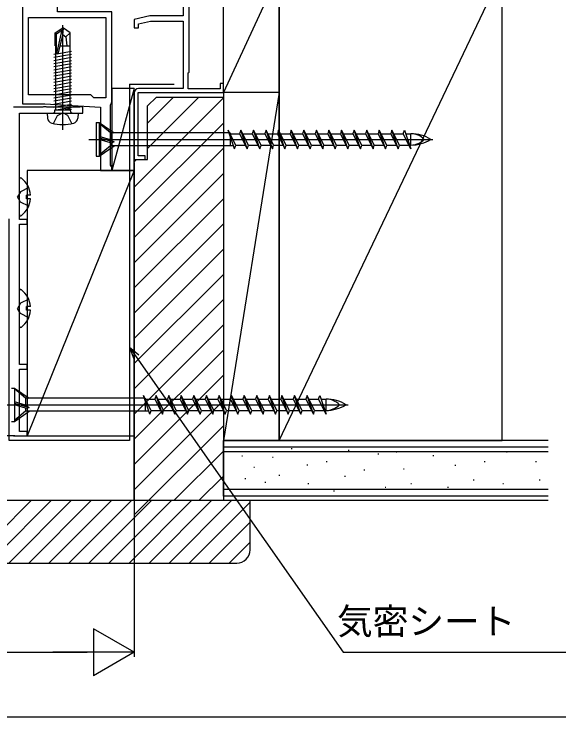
# Model space of a CAD drawing. Units: millimetres, scale not verified. Extents: x -525 to 525, y -783 to 778.
# Drawn here: x 249.6 to 371.7, y -782.8 to -625.2 of the extents above; entities that cross this region are included whole.
import ezdxf
from ezdxf.enums import TextEntityAlignment as Align

# ---------------------------------------------------------------- set-up
doc = ezdxf.new("R2010")
doc.units = ezdxf.units.MM
doc.header["$LTSCALE"] = 4
for name, color, linetype in [('0-2_YKK_11', 7, 'Continuous'), ('0-3_YKK_11E', 7, 'Continuous'), ('0-4_YKK_12', 2, 'Continuous'), ('0-5_YKK_13', 4, 'Continuous'), ('0-6_YKK_D', 6, 'Continuous'), ('0-7_YKK_ZWAK', 7, 'Continuous'), ('0-8_YSS_K', 3, 'Continuous'), ('0-9_YSS_KE', 3, 'Continuous')]:
    doc.layers.add(name, color=color, linetype=linetype)
doc.styles.add('ＭＳ ゴシック', font='')
doc.styles.get('ＭＳ ゴシック').set_extended_font_data('MS Gothic')

msp = doc.modelspace()

# ---------------------------------------------------------------- linework, layer by layer
at = {"layer": '0-2_YKK_11'}
for points in [[(251.5, -621.101), (251.5, -645.301), (256.5, -645.301), (269, -646.107), (269, -660.301), (271.5, -660.301), (271.5, -659.603), (271.35, -659.343), (271.2, -659.083), (271.2, -645.521), (271.35, -645.261), (271.5, -645.001), (271.5, -624.701), (259.3, -624.701), (259.3, -621.56), (259.18, -621.376), (259.18, -620.826), (259.3, -620.643), (259.3, -620.151), (257.7, -620.151), (257.7, -620.516)], [(249.5, -719.801), (252.5, -719.801), (252.5, -718.801), (250.8, -718.801), (250.8, -704.801), (252.5, -704.801), (252.5, -703.801), (250.8, -703.801), (250.8, -672.301), (252.5, -672.301), (252.5, -671.301), (250.8, -671.301), (250.8, -647.401), (265, -647.401), (265, -646.101), (264.425, -645.981), (264.242, -646.101), (256.958, -646.101), (256.775, -645.981), (256.225, -645.981), (256.042, -646.101), (249.5, -646.101)]]:
    msp.add_lwpolyline(points, dxfattribs=at)
msp.add_lwpolyline([(270.2, -626.001), (270.2, -644.001), (267.5, -644.001), (266.8, -643.301), (252.8, -643.301), (252.8, -626.001)], close=True, dxfattribs=at)
at = {"layer": '0-3_YKK_11E'}
for points in [[(281.101, -610.501), (287.501, -610.501), (287.501, -625.601), (280.001, -625.601), (276.501, -626.401), (276.501, -628.301), (277.501, -628.301), (277.501, -627.404), (280.136, -626.801), (287.501, -626.801), (287.501, -641.901), (277.501, -641.901)], [(276.501, -642.901), (276.501, -657.801), (279.001, -657.801), (279.001, -657.001), (277.401, -657.001), (277.401, -642.801), (296.501, -642.801), (296.501, -640.801), (295.801, -640.801), (295.801, -642.001), (288.601, -642.001), (288.601, -638.401), (288.801, -638.201), (288.801, -623.201)]]:
    msp.add_lwpolyline(points, dxfattribs=at)
msp.add_arc((277.501, -642.901), 1, 90.00001, 179.99999, dxfattribs=at)
at = {"layer": '0-4_YKK_12'}
msp.add_line((249.8, -719.801), (226.1, -719.801), dxfattribs=at)
at = {"layer": '0-5_YKK_13'}
for p, q in [((258.8, -629.447), (260.35, -628.401)), ((259.1, -629.606), (260.35, -628.763)), ((259.157, -634.011), (260.35, -628.763)), ((260.35, -628.763), (260.35, -628.401)), ((260.65, -628.401), (260.35, -628.401)), ((260.5, -651.155), (260.5, -627.688)), ((260.5, -629.908), (260.5, -628.401)), ((260.5, -629.908), (260.65, -628.401)), ((262.2, -629.447), (260.65, -628.401)), ((258.8, -629.447), (259.1, -629.606)), ((258.8, -632.301), (258.8, -629.447)), ((259.1, -633.853), (259.1, -629.606)), ((259.59, -633.908), (260.5, -629.908)), ((260.5, -629.8), (261.2, -630.301)), ((261.2, -630.301), (262.2, -629.447)), ((261.2, -630.301), (261.4, -632.301)), ((262.2, -632.301), (262.2, -629.447)), ((258.8, -632.301), (259.1, -632.301)), ((258.9, -632.301), (258.9, -646.701)), ((259.542, -634.008), (262.479, -633.489)), ((259.956, -632.301), (262.2, -632.301)), ((262.1, -632.301), (262.1, -646.701)), ((258.521, -634.189), (259.219, -634.065)), ((258.521, -634.889), (262.479, -634.189)), ((258.521, -635.589), (262.479, -634.889)), ((258.521, -636.289), (262.479, -635.589)), ((258.521, -636.989), (262.479, -636.289)), ((258.521, -637.689), (262.479, -636.989)), ((258.521, -638.389), (262.479, -637.689)), ((258.521, -639.089), (262.479, -638.389)), ((258.521, -639.789), (262.479, -639.089)), ((258.521, -640.489), (262.479, -639.789)), ((258.521, -641.189), (262.479, -640.489)), ((258.521, -641.889), (262.479, -641.189)), ((258.521, -642.589), (262.479, -641.889)), ((258.521, -643.289), (262.479, -642.589)), ((258.521, -643.989), (262.479, -643.289)), ((258.521, -644.689), (262.479, -643.989)), ((258.521, -645.389), (262.479, -644.689)), ((258.521, -646.089), (262.479, -645.389)), ((259.015, -646.701), (262.479, -646.089)), ((257, -647.401), (257.098, -648.521)), ((257, -647.401), (264, -647.401)), ((258.77, -646.701), (262.23, -646.701)), ((258.77, -646.901), (258.77, -646.701)), ((260.701, -646.701), (262.1, -646.395)), ((262.479, -646.614), (261.985, -646.701)), ((262.23, -646.901), (262.23, -646.701)), ((264, -647.401), (263.902, -648.521)), ((268, -649.551), (268, -657.051)), ((268, -649.551), (268.7, -649.551)), ((268.7, -649.551), (268.7, -657.051)), ((268.7, -649.551), (272, -651.826)), ((271.173, -651.826), (268.7, -649.751)), ((297.82, -651.826), (271.173, -651.826)), ((271.173, -651.826), (271.173, -653.438)), ((299.02, -655.401), (297.61, -651.201)), ((299.297, -654.576), (297.61, -651.201)), ((297.922, -651.826), (298, -651.826)), ((298, -651.826), (298, -654.751)), ((298.022, -652.026), (300.153, -652.026)), ((300.43, -651.201), (300.153, -652.026)), ((300.153, -652.026), (301.84, -655.401)), ((301.84, -655.401), (300.43, -651.201)), ((302.117, -654.576), (300.43, -651.201)), ((300.842, -652.026), (302.973, -652.026)), ((303.25, -651.201), (302.973, -652.026)), ((304.937, -654.576), (303.25, -651.201)), ((303.662, -652.026), (305.793, -652.026)), ((306.07, -651.201), (305.793, -652.026)), ((307.757, -654.576), (306.07, -651.201)), ((306.482, -652.026), (308.613, -652.026)), ((308.89, -651.201), (308.613, -652.026)), ((310.577, -654.576), (308.89, -651.201)), ((309.302, -652.026), (311.433, -652.026)), ((311.71, -651.201), (311.433, -652.026)), ((313.397, -654.576), (311.71, -651.201)), ((312.122, -652.026), (314.253, -652.026)), ((314.53, -651.201), (314.253, -652.026)), ((316.217, -654.576), (314.53, -651.201)), ((314.942, -652.026), (317.073, -652.026)), ((317.35, -651.201), (317.073, -652.026)), ((319.037, -654.576), (317.35, -651.201)), ((317.762, -652.026), (319.893, -652.026)), ((320.17, -651.201), (319.893, -652.026)), ((321.857, -654.576), (320.17, -651.201)), ((320.582, -652.026), (322.713, -652.026)), ((322.99, -651.201), (322.713, -652.026)), ((324.677, -654.576), (322.99, -651.201)), ((323.402, -652.026), (325.533, -652.026)), ((325.81, -651.201), (325.533, -652.026)), ((327.497, -654.576), (325.81, -651.201)), ((326.222, -652.026), (328.353, -652.026)), ((328.63, -651.201), (328.353, -652.026)), ((330.317, -654.576), (328.63, -651.201)), ((329.042, -652.026), (331.173, -652.026)), ((333.137, -654.576), (331.45, -651.201)), ((331.862, -652.026), (333.993, -652.026)), ((333.993, -652.026), (335.68, -655.401)), ((335.957, -654.576), (334.27, -651.201)), ((334.682, -652.026), (336.813, -652.026)), ((336.813, -652.026), (337.09, -651.201)), ((338.5, -655.401), (336.813, -652.026)), ((337.09, -651.201), (338.5, -655.401)), ((337.367, -652.026), (338.5, -652.026)), ((338.5, -654.576), (338.5, -652.026)), ((266.332, -653.301), (343.472, -653.301)), ((271.173, -653.429), (268.7, -652.651)), ((268.7, -652.93), (272, -653.883)), ((271.173, -654.079), (268.7, -653.301)), ((271.173, -653.429), (272, -653.883)), ((271.173, -654.079), (272, -653.883)), ((271.173, -654.776), (268.7, -656.851)), ((268.7, -657.051), (272, -654.776)), ((271.173, -654.079), (271.173, -654.776)), ((298.81, -654.776), (271.173, -654.776)), ((299.02, -655.401), (299.297, -654.576)), ((299.297, -654.576), (301.428, -654.576)), ((301.84, -655.401), (302.117, -654.576)), ((302.117, -654.576), (304.248, -654.576)), ((304.66, -655.401), (304.937, -654.576)), ((304.937, -654.576), (307.068, -654.576)), ((307.48, -655.401), (307.757, -654.576)), ((307.757, -654.576), (309.888, -654.576)), ((310.3, -655.401), (310.577, -654.576)), ((310.577, -654.576), (312.708, -654.576)), ((313.12, -655.401), (313.397, -654.576)), ((313.397, -654.576), (315.528, -654.576)), ((315.94, -655.401), (316.217, -654.576)), ((316.217, -654.576), (318.348, -654.576)), ((318.76, -655.401), (319.037, -654.576)), ((319.037, -654.576), (321.168, -654.576)), ((321.58, -655.401), (321.857, -654.576)), ((321.857, -654.576), (323.988, -654.576)), ((324.4, -655.401), (324.677, -654.576)), ((324.677, -654.576), (326.808, -654.576)), ((327.22, -655.401), (327.497, -654.576)), ((327.497, -654.576), (329.628, -654.576)), ((330.04, -655.401), (330.317, -654.576)), ((330.317, -654.576), (332.448, -654.576)), ((332.86, -655.401), (333.137, -654.576)), ((333.137, -654.576), (335.268, -654.576)), ((335.68, -655.401), (335.957, -654.576)), ((335.957, -654.576), (338.088, -654.576)), ((338.223, -654.576), (338.5, -654.576)), ((268, -657.051), (268.7, -657.051)), ((250.8, -670.177), (250.8, -662.226)), ((251.012, -665.056), (250.403, -666.201)), ((252.877, -664.126), (251.012, -665.056)), ((253.283, -665.776), (252.4, -665.776)), ((250.8, -695.177), (250.8, -687.226)), ((251.012, -690.056), (250.403, -691.201)), ((252.877, -689.126), (251.012, -690.056)), ((253.283, -690.776), (252.4, -690.776)), ((249, -709.051), (249.7, -709.051)), ((249.7, -709.051), (249.7, -716.551)), ((249.7, -709.051), (253, -711.326)), ((252.173, -711.326), (249.7, -709.251)), ((280.02, -714.901), (278.61, -710.701)), ((280.297, -714.076), (278.61, -710.701)), ((281.43, -710.701), (281.153, -711.526)), ((282.84, -714.901), (281.43, -710.701)), ((283.117, -714.076), (281.43, -710.701)), ((284.25, -710.701), (283.973, -711.526)), ((285.937, -714.076), (284.25, -710.701)), ((287.07, -710.701), (286.793, -711.526)), ((288.757, -714.076), (287.07, -710.701)), ((289.89, -710.701), (289.613, -711.526)), ((291.577, -714.076), (289.89, -710.701)), ((292.71, -710.701), (292.433, -711.526)), ((294.397, -714.076), (292.71, -710.701)), ((295.53, -710.701), (295.253, -711.526)), ((297.217, -714.076), (295.53, -710.701)), ((298.35, -710.701), (298.073, -711.526)), ((300.037, -714.076), (298.35, -710.701)), ((301.17, -710.701), (300.893, -711.526)), ((302.857, -714.076), (301.17, -710.701)), ((303.99, -710.701), (303.713, -711.526)), ((305.677, -714.076), (303.99, -710.701)), ((306.81, -710.701), (306.533, -711.526)), ((308.497, -714.076), (306.81, -710.701)), ((309.63, -710.701), (309.353, -711.526)), ((311.317, -714.076), (309.63, -710.701)), ((314.137, -714.076), (312.45, -710.701)), ((316.957, -714.076), (315.27, -710.701)), ((317.813, -711.526), (318.09, -710.701)), ((318.09, -710.701), (319.5, -714.901)), ((252.173, -712.929), (249.7, -712.151)), ((278.82, -711.326), (252.173, -711.326)), ((252.173, -711.326), (252.173, -712.938)), ((278.922, -711.326), (279, -711.326)), ((279, -711.326), (279, -714.251)), ((279.022, -711.526), (281.153, -711.526)), ((281.153, -711.526), (282.84, -714.901)), ((281.842, -711.526), (283.973, -711.526)), ((284.662, -711.526), (286.793, -711.526)), ((287.482, -711.526), (289.613, -711.526)), ((290.302, -711.526), (292.433, -711.526)), ((293.122, -711.526), (295.253, -711.526)), ((295.942, -711.526), (298.073, -711.526)), ((298.762, -711.526), (300.893, -711.526)), ((301.582, -711.526), (303.713, -711.526)), ((304.402, -711.526), (306.533, -711.526)), ((307.222, -711.526), (309.353, -711.526)), ((310.042, -711.526), (312.173, -711.526)), ((312.862, -711.526), (314.993, -711.526)), ((314.993, -711.526), (316.68, -714.901)), ((315.682, -711.526), (317.813, -711.526)), ((319.5, -714.901), (317.813, -711.526)), ((318.367, -711.526), (319.5, -711.526)), ((319.5, -714.076), (319.5, -711.526)), ((247.332, -712.801), (324.472, -712.801)), ((249.7, -712.43), (253, -713.383)), ((252.173, -713.579), (249.7, -712.801)), ((252.173, -712.929), (253, -713.383)), ((252.173, -713.579), (253, -713.383)), ((252.173, -713.579), (252.173, -714.276)), ((252.173, -714.276), (249.7, -716.351)), ((249.7, -716.551), (253, -714.276)), ((279.81, -714.276), (252.173, -714.276)), ((280.02, -714.901), (280.297, -714.076)), ((280.297, -714.076), (282.428, -714.076)), ((282.84, -714.901), (283.117, -714.076)), ((283.117, -714.076), (285.248, -714.076)), ((285.66, -714.901), (285.937, -714.076)), ((285.937, -714.076), (288.068, -714.076)), ((288.48, -714.901), (288.757, -714.076)), ((288.757, -714.076), (290.888, -714.076)), ((291.3, -714.901), (291.577, -714.076)), ((291.577, -714.076), (293.708, -714.076)), ((294.12, -714.901), (294.397, -714.076)), ((294.397, -714.076), (296.528, -714.076)), ((296.94, -714.901), (297.217, -714.076)), ((297.217, -714.076), (299.348, -714.076)), ((299.76, -714.901), (300.037, -714.076)), ((300.037, -714.076), (302.168, -714.076)), ((302.58, -714.901), (302.857, -714.076)), ((302.857, -714.076), (304.988, -714.076)), ((305.4, -714.901), (305.677, -714.076)), ((305.677, -714.076), (307.808, -714.076)), ((308.22, -714.901), (308.497, -714.076)), ((308.497, -714.076), (310.628, -714.076)), ((311.04, -714.901), (311.317, -714.076)), ((311.317, -714.076), (313.448, -714.076)), ((313.86, -714.901), (314.137, -714.076)), ((314.137, -714.076), (316.268, -714.076)), ((316.68, -714.901), (316.957, -714.076)), ((316.957, -714.076), (319.088, -714.076)), ((319.223, -714.076), (319.5, -714.076)), ((249, -716.551), (249.7, -716.551))]:
    msp.add_line(p, q, dxfattribs=at)
for points in [[(258.45, -649.765), (259.355, -647.95), (260.5, -647.341)], [(262.55, -649.765), (261.645, -647.95), (260.5, -647.341)], [(302.973, -652.026), (304.66, -655.401), (303.25, -651.201)], [(305.793, -652.026), (307.48, -655.401), (306.07, -651.201)], [(308.613, -652.026), (310.3, -655.401), (308.89, -651.201)], [(311.433, -652.026), (313.12, -655.401), (311.71, -651.201)], [(314.253, -652.026), (315.94, -655.401), (314.53, -651.201)], [(317.073, -652.026), (318.76, -655.401), (317.35, -651.201)], [(319.893, -652.026), (321.58, -655.401), (320.17, -651.201)], [(322.713, -652.026), (324.4, -655.401), (322.99, -651.201)], [(325.533, -652.026), (327.22, -655.401), (325.81, -651.201)], [(328.353, -652.026), (330.04, -655.401), (328.63, -651.201)], [(335.68, -655.401), (334.27, -651.201), (333.993, -652.026)], [(252.877, -668.276), (251.012, -667.346), (250.403, -666.201)], [(253.283, -666.626), (252.4, -666.626), (252.4, -665.776)], [(252.877, -693.276), (251.012, -692.346), (250.403, -691.201)], [(253.283, -691.626), (252.4, -691.626), (252.4, -690.776)], [(283.973, -711.526), (285.66, -714.901), (284.25, -710.701)], [(286.793, -711.526), (288.48, -714.901), (287.07, -710.701)], [(289.613, -711.526), (291.3, -714.901), (289.89, -710.701)], [(292.433, -711.526), (294.12, -714.901), (292.71, -710.701)], [(295.253, -711.526), (296.94, -714.901), (295.53, -710.701)], [(298.073, -711.526), (299.76, -714.901), (298.35, -710.701)], [(300.893, -711.526), (302.58, -714.901), (301.17, -710.701)], [(303.713, -711.526), (305.4, -714.901), (303.99, -710.701)], [(306.533, -711.526), (308.22, -714.901), (306.81, -710.701)], [(309.353, -711.526), (311.04, -714.901), (309.63, -710.701)], [(316.68, -714.901), (315.27, -710.701), (314.993, -711.526)]]:
    msp.add_lwpolyline(points, dxfattribs=at)
for points in [[(331.173, -652.026), (332.86, -655.401), (331.45, -651.201)], [(312.173, -711.526), (313.86, -714.901), (312.45, -710.701)]]:
    msp.add_lwpolyline(points, close=True, dxfattribs=at)
for centre, radius, start, end in [((259.348, -633.853), 0.248, 180, 347.19096), ((258.27, -646.901), 0.5, 270, 0), ((262.73, -646.901), 0.5, 180, 270), ((258.393, -648.407), 1.3, 185, 254.11915), ((262.607, -648.407), 1.3, 285.88085, 355), ((260.5, -641.001), 9, 254.11915, 285.88085), ((338.5, -660.605), 8.579, 58.36161, 90), ((338.5, -656.193), 4.167, 43.94902, 90), ((338.5, -650.409), 4.167, 270, 316.05098), ((338.5, -645.998), 8.579, 270, 301.63839), ((251.074, -662.226), 0.274, 52.28591, 180), ((248, -666.201), 5.3, 4.59941, 52.28591), ((248, -666.201), 5.3, 307.71409, 355.40059), ((251.074, -670.177), 0.274, 180, 307.71409), ((251.074, -687.226), 0.274, 52.28591, 180), ((248, -691.201), 5.3, 4.59941, 52.28591), ((248, -691.201), 5.3, 307.71409, 355.40059), ((251.074, -695.177), 0.274, 180, 307.71409), ((319.5, -720.105), 8.579, 58.36161, 90), ((319.5, -715.693), 4.167, 43.94902, 90), ((319.5, -709.909), 4.167, 270, 316.05098), ((319.5, -705.498), 8.579, 270, 301.63839)]:
    msp.add_arc(centre, radius, start, end, dxfattribs=at)
at = {"layer": '0-6_YKK_D'}
for p, q in [((276.501, -658.501), (276.501, -769.304)), ((276.501, -768.304), (267.407, -763.054)), ((267.407, -763.054), (267.407, -773.554)), ((-312.002, -768.304), (266.001, -768.304)), ((276.501, -768.304), (258.314, -768.304)), ((276.501, -768.304), (267.407, -773.554))]:
    msp.add_line(p, q, dxfattribs=at)
for points in [[(277.523, -701.69), (275.501, -699.994), (276.404, -702.474)], [(275.501, -699.994), (276.964, -702.082), (323.333, -768.304), (374.698, -768.304)]]:
    msp.add_lwpolyline(points, dxfattribs=at)
at = {"layer": '0-7_YKK_ZWAK'}
msp.add_lwpolyline([(-525, -782.8), (525, -782.8), (525, 747.2)], dxfattribs=at)
at = {"layer": '0-8_YSS_K'}
for p, q in [((296.501, -642.801), (296.501, -615.801)), ((309.001, -615.801), (296.501, -642.801)), ((309.001, -720.801), (359.001, -615.801)), ((309.001, -642.801), (309.001, -615.801)), ((359.001, -720.801), (359.001, -615.801)), ((276.5, -641.901), (271.5, -660.301)), ((309.001, -642.801), (296.501, -642.801)), ((309.001, -642.802), (296.501, -720.802)), ((309.001, -720.802), (309.001, -642.802)), ((276.5, -663.978), (296.5, -643.978)), ((279.5, -655.321), (291.02, -643.801)), ((279.5, -649.664), (285.363, -643.801)), ((296.5, -643.801), (296.5, -734.301)), ((276.5, -669.635), (296.5, -649.635)), ((276.5, -675.292), (296.5, -655.292)), ((276.5, -658.321), (277.02, -657.801)), ((276.5, -734.301), (276.5, -657.801)), ((276.501, -660.301), (252.501, -719.801)), ((276.5, -680.948), (296.5, -660.948)), ((276.5, -686.605), (296.5, -666.605)), ((276.5, -692.262), (296.5, -672.262)), ((276.5, -697.919), (296.5, -677.919)), ((276.5, -703.576), (296.5, -683.576)), ((276.5, -709.233), (296.5, -689.233)), ((276.5, -714.89), (296.5, -694.89)), ((276.5, -720.546), (296.5, -700.546)), ((276.5, -726.203), (296.5, -706.203)), ((276.5, -731.86), (296.5, -711.86)), ((276.5, -737.517), (296.5, -717.517)), ((369.31, -720.801), (296.501, -720.801)), ((296.501, -733.301), (296.501, -720.801)), ((285.373, -734.301), (296.5, -723.174)), ((369.31, -722.301), (296.501, -722.301)), ((296.501, -723.301), (369.31, -723.301)), ((311.684, -722.631), (311.884, -722.631)), ((324.482, -723.021), (324.682, -723.021)), ((335.199, -723.367), (335.399, -723.367)), ((359.924, -723.367), (360.124, -723.367)), ((300.617, -724.249), (300.817, -724.249)), ((307.494, -724.54), (307.694, -724.54)), ((331.108, -723.8), (331.308, -723.8)), ((343.441, -724.191), (343.641, -724.191)), ((315.192, -726.249), (315.392, -726.249)), ((319.54, -725.515), (319.74, -725.515)), ((348.386, -726.339), (348.586, -726.339)), ((354.979, -725.515), (355.179, -725.515)), ((366.449, -725.515), (366.649, -725.515)), ((303.293, -726.781), (303.493, -726.781)), ((327.99, -727.419), (328.19, -727.419)), ((336.848, -727.164), (337.048, -727.164)), ((291.029, -734.301), (296.5, -728.831)), ((301.332, -729.302), (301.532, -729.302)), ((308.956, -728.588), (309.156, -728.588)), ((323.661, -728.812), (323.861, -728.812)), ((352.507, -729.636), (352.707, -729.636)), ((367.273, -729.636), (367.473, -729.636)), ((305.813, -730.142), (306.013, -730.142)), ((315.42, -730.46), (315.619, -730.46)), ((338.496, -730.46), (338.696, -730.46)), ((359.1, -730.46), (359.3, -730.46)), ((369.31, -731.801), (296.501, -731.801)), ((312.464, -731.706), (312.664, -731.706)), ((321.189, -732.109), (321.389, -732.109)), ((327.8, -731.706), (328, -731.706)), ((332.727, -731.284), (332.927, -731.284)), ((346.738, -731.284), (346.938, -731.284)), ((239.441, -748.304), (253.441, -734.304)), ((243.931, -748.304), (257.931, -734.304)), ((248.421, -748.304), (262.421, -734.304)), ((252.911, -748.304), (266.911, -734.304)), ((257.401, -748.304), (271.401, -734.304)), ((261.891, -748.304), (275.891, -734.304)), ((266.382, -748.304), (280.382, -734.304)), ((270.872, -748.304), (284.872, -734.304)), ((275.362, -748.304), (289.362, -734.304)), ((296.5, -734.301), (276.5, -734.301)), ((279.852, -748.304), (293.852, -734.304)), ((284.342, -748.304), (298.342, -734.304)), ((369.31, -733.301), (296.501, -733.301)), ((369.31, -734.301), (296.501, -734.301)), ((288.832, -748.304), (302.5, -734.636)), ((293.322, -748.304), (302.5, -739.126)), ((297.812, -748.304), (302.5, -743.617)), ((215.5, -748.304), (299.5, -748.304))]:
    msp.add_line(p, q, dxfattribs=at)
for points in [[(309.001, -615.801), (309.001, -720.801), (359.001, -720.801)], [(309.001, -642.802), (296.501, -642.802), (296.501, -720.802), (309.001, -720.802)], [(276.5, -657.801), (279.5, -657.801), (279.5, -645.801), (281.5, -643.801), (296.5, -643.801)], [(302.5, -745.304), (302.5, -734.304), (219.5, -734.304), (219.5, -720.304), (212.5, -720.304), (212.5, -745.304)]]:
    msp.add_lwpolyline(points, dxfattribs=at)
for points in [[(276.5, -641.901), (271.5, -641.901), (271.5, -660.301), (276.5, -660.301)], [(276.501, -660.301), (252.501, -660.301), (252.501, -719.801), (276.501, -719.801)]]:
    msp.add_lwpolyline(points, close=True, dxfattribs=at)
msp.add_arc((299.5, -745.304), 3, 270.00001, 359.99999, dxfattribs=at)
at = {"layer": '0-9_YSS_KE'}
for q in [(275.501, -720.801), (285.5, -640.901)]:
    msp.add_line((275.5, -640.901), q, dxfattribs=at)
msp.add_lwpolyline([(275.501, -720.801), (248.501, -720.801), (248.5, -671.101)], dxfattribs=at)

# ---------------------------------------------------------------- texts
at = {"layer": '0-6_YKK_D', "style": 'ＭＳ ゴシック'}
msp.add_text('気密シート', height=5.865, dxfattribs=at).set_placement((321.952, -766.037), align=Align.BOTTOM_LEFT)

doc.saveas('drawing.dxf')
